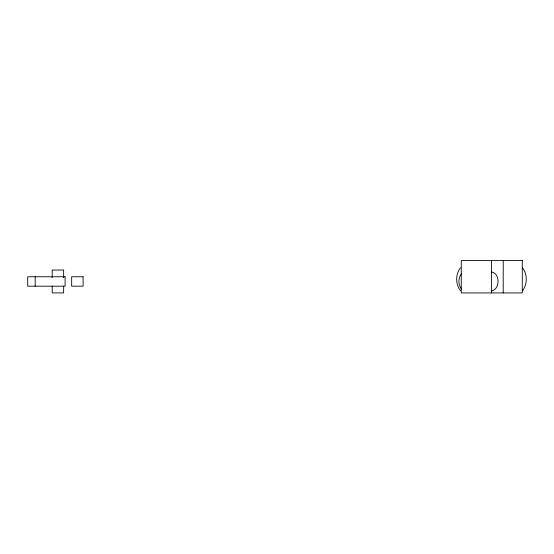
<?xml version="1.0" encoding="UTF-8"?>
<svg xmlns="http://www.w3.org/2000/svg" width="554" height="554" viewBox="0 0 554 554"><rect width="100%" height="100%" fill="white"/><g stroke="black" fill="none" stroke-linecap="round" stroke-linejoin="round"><path stroke-width="0.83" d="M460.485 267.734C455.395 274.237 455.395 284.271 460.485 290.774M461.454 273.773C458.075 278.08 458.075 284.728 461.454 289.036M522.45 290.774C527.546 284.271 527.546 274.237 522.45 267.734M491.779 290.843C500.124 289.153 500.124 273.662 491.779 271.972M503.219 260.512L503.219 292.914M491.523 260.512L491.523 292.914M63.634 277.658L63.634 270.033L52.194 270.033L52.194 277.658M63.634 286.134L63.634 292.914L52.194 292.914L52.194 286.134M35.179 276.758L35.179 286.189M522.284 260.512L461.274 260.512L461.274 292.914L522.284 292.914L522.284 260.512M65.095 276.758L27.7 276.758L27.7 286.189L65.095 286.189L65.095 276.758M83.1 276.758L71.66 276.758L71.66 286.189L83.1 286.189L83.1 276.758"/></g></svg>
